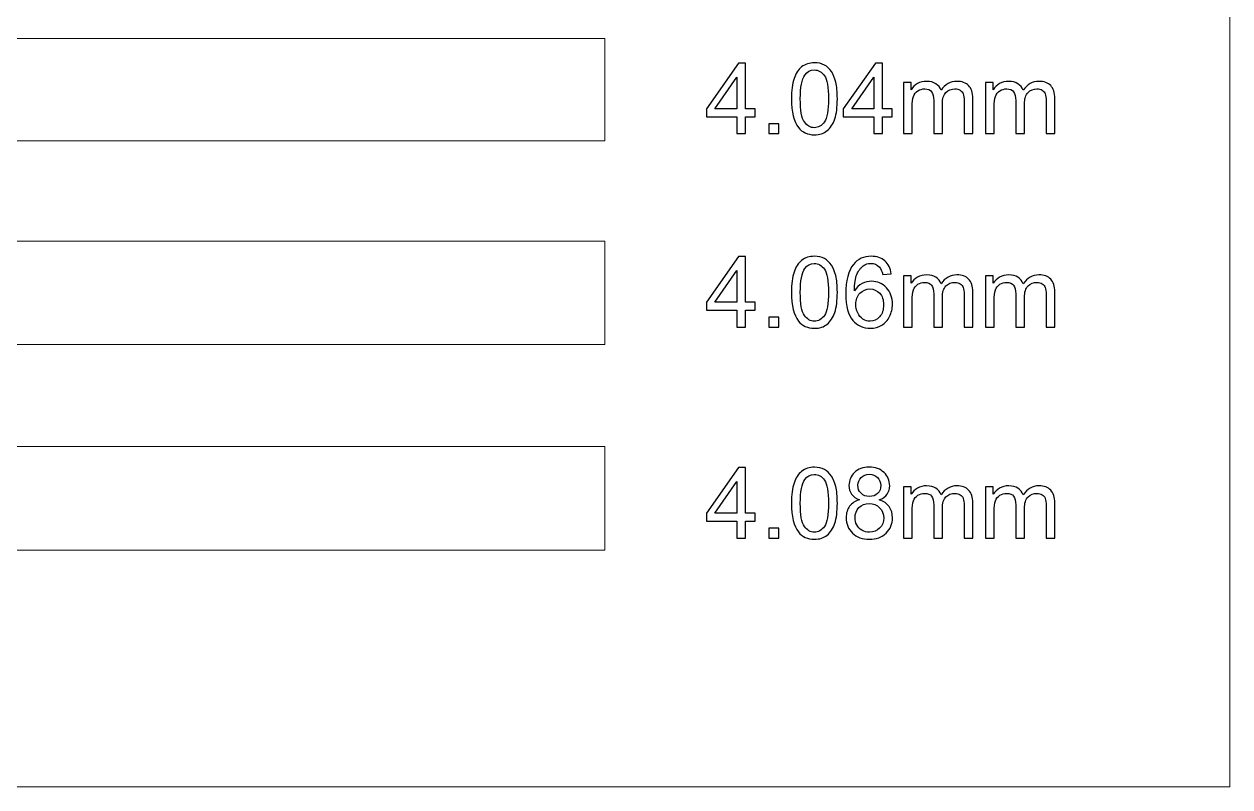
# Model space of a CAD drawing. Header units: centimetres. Extents: x -9.6 to 7.8, y 2.9 to 14.4.
# Drawn here: x -4.811 to -0.061, y 2.897 to 5.901 of the extents above; entities that cross this region are included whole.
import ezdxf

# ---------------------------------------------------------------- set-up
doc = ezdxf.new("R2010")
doc.units = ezdxf.units.CM
doc.header["$MEASUREMENT"] = 0
doc.layers.add('Layer 1', color=7, linetype='Continuous')

msp = doc.modelspace()

# ---------------------------------------------------------------- linework, layer by layer
at = {"layer": 'Layer 1', "color": 250, "lineweight": 20}
msp.add_lwpolyline([(-9.56109, 2.89694), (-0.06109, 2.89694), (-0.06109, 14.39694), (-9.56109, 14.39694), (-9.56109, 2.89694)], close=True, dxfattribs=at)
at = {"layer": 'Layer 1', "color": 250, "lineweight": 9}
for points in [[(-8.523, 5.44092), (-2.523, 5.44092), (-2.523, 5.84492), (-8.523, 5.84492), (-8.523, 5.44092)], [(-8.523, 4.63992), (-2.523, 4.63992), (-2.523, 5.04592), (-8.523, 5.04592), (-8.523, 4.63992)], [(-8.523, 3.82892), (-2.523, 3.82892), (-2.523, 4.23692), (-8.523, 4.23692), (-8.523, 3.82892)]]:
    msp.add_lwpolyline(points, close=True, dxfattribs=at)
at = {"layer": 'Layer 1', "color": 250}
for points, knots in [([(-2.00287, 5.46994), (-2.00287, 5.46994), (-2.00287, 5.5363), (-2.00287, 5.5363), (-2.00287, 5.5363), (-2.12355, 5.5363), (-2.12355, 5.5363), (-2.12355, 5.5363), (-2.12355, 5.56773), (-2.12355, 5.56773), (-2.12355, 5.56773), (-1.99666, 5.74779), (-1.99666, 5.74779), (-1.99666, 5.74779), (-1.96872, 5.74779), (-1.96872, 5.74779), (-1.96872, 5.74779), (-1.96872, 5.56773), (-1.96872, 5.56773), (-1.96872, 5.56773), (-1.93108, 5.56773), (-1.93108, 5.56773), (-1.93108, 5.56773), (-1.93108, 5.5363), (-1.93108, 5.5363), (-1.93108, 5.5363), (-1.96872, 5.5363), (-1.96872, 5.5363), (-1.96872, 5.5363), (-1.96872, 5.46994), (-1.96872, 5.46994), (-1.96872, 5.46994), (-2.00287, 5.46994), (-2.00287, 5.46994)], [0, 0, 0, 0, 0.0909091, 0.0909091, 0.0909091, 0.1818182, 0.1818182, 0.1818182, 0.2727273, 0.2727273, 0.2727273, 0.3636364, 0.3636364, 0.3636364, 0.4545455, 0.4545455, 0.4545455, 0.5454545, 0.5454545, 0.5454545, 0.6363636, 0.6363636, 0.6363636, 0.7272727, 0.7272727, 0.7272727, 0.8181818, 0.8181818, 0.8181818, 0.9090909, 0.9090909, 0.9090909, 1, 1, 1, 1]), ([(-1.78826, 5.60705), (-1.78826, 5.63985), (-1.7849, 5.66636), (-1.77817, 5.68641), (-1.77138, 5.70653), (-1.76136, 5.72198), (-1.74803, 5.73279), (-1.73477, 5.74359), (-1.71802, 5.74896), (-1.69784, 5.74896), (-1.68297, 5.74896), (-1.6699, 5.74598), (-1.65858, 5.73997), (-1.64733, 5.73395), (-1.63802, 5.72528), (-1.63077, 5.71397), (-1.62353, 5.70271), (-1.61784, 5.68894), (-1.6137, 5.6727), (-1.6095, 5.65647), (-1.60743, 5.63454), (-1.60743, 5.60705), (-1.60743, 5.57446), (-1.61079, 5.54807), (-1.61745, 5.52802), (-1.62411, 5.50791), (-1.63414, 5.49245), (-1.64746, 5.48158), (-1.66072, 5.47072), (-1.67754, 5.46528), (-1.69784, 5.46528), (-1.72455, 5.46528), (-1.74557, 5.47479), (-1.76084, 5.49387), (-1.77914, 5.51715), (-1.78826, 5.55486), (-1.78826, 5.60705)], [0, 0, 0, 0, 0.0833333, 0.0833333, 0.0833333, 0.1666667, 0.1666667, 0.1666667, 0.25, 0.25, 0.25, 0.3333333, 0.3333333, 0.3333333, 0.4166667, 0.4166667, 0.4166667, 0.5, 0.5, 0.5, 0.5833333, 0.5833333, 0.5833333, 0.6666667, 0.6666667, 0.6666667, 0.75, 0.75, 0.75, 0.8333333, 0.8333333, 0.8333333, 0.9166667, 0.9166667, 0.9166667, 1, 1, 1, 1]), ([(-1.46339, 5.46994), (-1.46339, 5.46994), (-1.46339, 5.5363), (-1.46339, 5.5363), (-1.46339, 5.5363), (-1.58407, 5.5363), (-1.58407, 5.5363), (-1.58407, 5.5363), (-1.58407, 5.56773), (-1.58407, 5.56773), (-1.58407, 5.56773), (-1.45718, 5.74779), (-1.45718, 5.74779), (-1.45718, 5.74779), (-1.42924, 5.74779), (-1.42924, 5.74779), (-1.42924, 5.74779), (-1.42924, 5.56773), (-1.42924, 5.56773), (-1.42924, 5.56773), (-1.3916, 5.56773), (-1.3916, 5.56773), (-1.3916, 5.56773), (-1.3916, 5.5363), (-1.3916, 5.5363), (-1.3916, 5.5363), (-1.42924, 5.5363), (-1.42924, 5.5363), (-1.42924, 5.5363), (-1.42924, 5.46994), (-1.42924, 5.46994), (-1.42924, 5.46994), (-1.46339, 5.46994), (-1.46339, 5.46994)], [0, 0, 0, 0, 0.0909091, 0.0909091, 0.0909091, 0.1818182, 0.1818182, 0.1818182, 0.2727273, 0.2727273, 0.2727273, 0.3636364, 0.3636364, 0.3636364, 0.4545455, 0.4545455, 0.4545455, 0.5454545, 0.5454545, 0.5454545, 0.6363636, 0.6363636, 0.6363636, 0.7272727, 0.7272727, 0.7272727, 0.8181818, 0.8181818, 0.8181818, 0.9090909, 0.9090909, 0.9090909, 1, 1, 1, 1]), ([(-1.75334, 5.60693), (-1.75334, 5.5612), (-1.74803, 5.5308), (-1.73736, 5.5158), (-1.72669, 5.50073), (-1.7135, 5.49322), (-1.69784, 5.49322), (-1.68219, 5.49322), (-1.669, 5.50079), (-1.65833, 5.51586), (-1.64765, 5.53099), (-1.64235, 5.56133), (-1.64235, 5.60693), (-1.64235, 5.65265), (-1.64765, 5.68305), (-1.65833, 5.69805), (-1.66893, 5.71312), (-1.68226, 5.72063), (-1.69823, 5.72063), (-1.71388, 5.72063), (-1.72643, 5.71397), (-1.73581, 5.70071), (-1.74752, 5.68383), (-1.75334, 5.65252), (-1.75334, 5.60693)], [0, 0, 0, 0, 0.125, 0.125, 0.125, 0.25, 0.25, 0.25, 0.375, 0.375, 0.375, 0.5, 0.5, 0.5, 0.625, 0.625, 0.625, 0.75, 0.75, 0.75, 0.875, 0.875, 0.875, 1, 1, 1, 1]), ([(-2.00287, 5.56773), (-2.00287, 5.56773), (-2.00287, 5.69269), (-2.00287, 5.69269), (-2.00287, 5.69269), (-2.08999, 5.56773), (-2.08999, 5.56773), (-2.08999, 5.56773), (-2.00287, 5.56773), (-2.00287, 5.56773)], [0, 0, 0, 0, 0.3333333, 0.3333333, 0.3333333, 0.6666667, 0.6666667, 0.6666667, 1, 1, 1, 1]), ([(-1.46339, 5.56773), (-1.46339, 5.56773), (-1.46339, 5.69269), (-1.46339, 5.69269), (-1.46339, 5.69269), (-1.55051, 5.56773), (-1.55051, 5.56773), (-1.55051, 5.56773), (-1.46339, 5.56773), (-1.46339, 5.56773)], [0, 0, 0, 0, 0.3333333, 0.3333333, 0.3333333, 0.6666667, 0.6666667, 0.6666667, 1, 1, 1, 1]), ([(-1.34729, 5.46994), (-1.34729, 5.46994), (-1.34729, 5.67134), (-1.34729, 5.67134), (-1.34729, 5.67134), (-1.31663, 5.67134), (-1.31663, 5.67134), (-1.31663, 5.67134), (-1.31663, 5.64289), (-1.31663, 5.64289), (-1.31036, 5.65272), (-1.30195, 5.66067), (-1.29147, 5.66662), (-1.28099, 5.67264), (-1.26909, 5.67561), (-1.25571, 5.67561), (-1.24083, 5.67561), (-1.22861, 5.67251), (-1.2191, 5.66636), (-1.20959, 5.66015), (-1.20287, 5.65155), (-1.19898, 5.64043), (-1.18294, 5.66391), (-1.16218, 5.67561), (-1.13657, 5.67561), (-1.11652, 5.67561), (-1.10106, 5.67011), (-1.09033, 5.65905), (-1.07953, 5.64799), (-1.07409, 5.63098), (-1.07409, 5.60802), (-1.07409, 5.60802), (-1.07409, 5.46994), (-1.07409, 5.46994), (-1.07409, 5.46994), (-1.10824, 5.46994), (-1.10824, 5.46994), (-1.10824, 5.46994), (-1.10824, 5.59671), (-1.10824, 5.59671), (-1.10824, 5.61029), (-1.10941, 5.62012), (-1.11161, 5.62613), (-1.11381, 5.63215), (-1.11782, 5.63694), (-1.1237, 5.64062), (-1.12952, 5.64431), (-1.13638, 5.64612), (-1.1442, 5.64612), (-1.15843, 5.64612), (-1.1702, 5.6414), (-1.17958, 5.63202), (-1.18896, 5.62258), (-1.19362, 5.60751), (-1.19362, 5.58681), (-1.19362, 5.58681), (-1.19362, 5.46994), (-1.19362, 5.46994), (-1.19362, 5.46994), (-1.22777, 5.46994), (-1.22777, 5.46994), (-1.22777, 5.46994), (-1.22777, 5.60065), (-1.22777, 5.60065), (-1.22777, 5.61579), (-1.23055, 5.62717), (-1.23611, 5.63474), (-1.24167, 5.6423), (-1.25079, 5.64612), (-1.2634, 5.64612), (-1.27297, 5.64612), (-1.28184, 5.6436), (-1.28998, 5.63855), (-1.29813, 5.63351), (-1.30402, 5.62613), (-1.30771, 5.61637), (-1.31133, 5.60667), (-1.31314, 5.59263), (-1.31314, 5.57433), (-1.31314, 5.57433), (-1.31314, 5.46994), (-1.31314, 5.46994), (-1.31314, 5.46994), (-1.34729, 5.46994), (-1.34729, 5.46994)], [0, 0, 0, 0, 0.0357143, 0.0357143, 0.0357143, 0.0714286, 0.0714286, 0.0714286, 0.1071429, 0.1071429, 0.1071429, 0.1428571, 0.1428571, 0.1428571, 0.1785714, 0.1785714, 0.1785714, 0.2142857, 0.2142857, 0.2142857, 0.25, 0.25, 0.25, 0.2857143, 0.2857143, 0.2857143, 0.3214286, 0.3214286, 0.3214286, 0.3571429, 0.3571429, 0.3571429, 0.3928571, 0.3928571, 0.3928571, 0.4285714, 0.4285714, 0.4285714, 0.4642857, 0.4642857, 0.4642857, 0.5, 0.5, 0.5, 0.5357143, 0.5357143, 0.5357143, 0.5714286, 0.5714286, 0.5714286, 0.6071429, 0.6071429, 0.6071429, 0.6428571, 0.6428571, 0.6428571, 0.6785714, 0.6785714, 0.6785714, 0.7142857, 0.7142857, 0.7142857, 0.75, 0.75, 0.75, 0.7857143, 0.7857143, 0.7857143, 0.8214286, 0.8214286, 0.8214286, 0.8571429, 0.8571429, 0.8571429, 0.8928571, 0.8928571, 0.8928571, 0.9285714, 0.9285714, 0.9285714, 0.9642857, 0.9642857, 0.9642857, 1, 1, 1, 1]), ([(-1.02404, 5.46994), (-1.02404, 5.46994), (-1.02404, 5.67134), (-1.02404, 5.67134), (-1.02404, 5.67134), (-0.99338, 5.67134), (-0.99338, 5.67134), (-0.99338, 5.67134), (-0.99338, 5.64289), (-0.99338, 5.64289), (-0.98711, 5.65272), (-0.9787, 5.66067), (-0.96822, 5.66662), (-0.95774, 5.67264), (-0.94584, 5.67561), (-0.93246, 5.67561), (-0.91758, 5.67561), (-0.90536, 5.67251), (-0.89585, 5.66636), (-0.88634, 5.66015), (-0.87962, 5.65155), (-0.87573, 5.64043), (-0.85969, 5.66391), (-0.83893, 5.67561), (-0.81332, 5.67561), (-0.79327, 5.67561), (-0.77781, 5.67011), (-0.76708, 5.65905), (-0.75628, 5.64799), (-0.75084, 5.63098), (-0.75084, 5.60802), (-0.75084, 5.60802), (-0.75084, 5.46994), (-0.75084, 5.46994), (-0.75084, 5.46994), (-0.78499, 5.46994), (-0.78499, 5.46994), (-0.78499, 5.46994), (-0.78499, 5.59671), (-0.78499, 5.59671), (-0.78499, 5.61029), (-0.78616, 5.62012), (-0.78836, 5.62613), (-0.79056, 5.63215), (-0.79457, 5.63694), (-0.80045, 5.64062), (-0.80627, 5.64431), (-0.81313, 5.64612), (-0.82095, 5.64612), (-0.83518, 5.64612), (-0.84695, 5.6414), (-0.85633, 5.63202), (-0.86571, 5.62258), (-0.87037, 5.60751), (-0.87037, 5.58681), (-0.87037, 5.58681), (-0.87037, 5.46994), (-0.87037, 5.46994), (-0.87037, 5.46994), (-0.90452, 5.46994), (-0.90452, 5.46994), (-0.90452, 5.46994), (-0.90452, 5.60065), (-0.90452, 5.60065), (-0.90452, 5.61579), (-0.9073, 5.62717), (-0.91286, 5.63474), (-0.91842, 5.6423), (-0.92754, 5.64612), (-0.94015, 5.64612), (-0.94972, 5.64612), (-0.95859, 5.6436), (-0.96673, 5.63855), (-0.97488, 5.63351), (-0.98077, 5.62613), (-0.98446, 5.61637), (-0.98808, 5.60667), (-0.98989, 5.59263), (-0.98989, 5.57433), (-0.98989, 5.57433), (-0.98989, 5.46994), (-0.98989, 5.46994), (-0.98989, 5.46994), (-1.02404, 5.46994), (-1.02404, 5.46994)], [0, 0, 0, 0, 0.0357143, 0.0357143, 0.0357143, 0.0714286, 0.0714286, 0.0714286, 0.1071429, 0.1071429, 0.1071429, 0.1428571, 0.1428571, 0.1428571, 0.1785714, 0.1785714, 0.1785714, 0.2142857, 0.2142857, 0.2142857, 0.25, 0.25, 0.25, 0.2857143, 0.2857143, 0.2857143, 0.3214286, 0.3214286, 0.3214286, 0.3571429, 0.3571429, 0.3571429, 0.3928571, 0.3928571, 0.3928571, 0.4285714, 0.4285714, 0.4285714, 0.4642857, 0.4642857, 0.4642857, 0.5, 0.5, 0.5, 0.5357143, 0.5357143, 0.5357143, 0.5714286, 0.5714286, 0.5714286, 0.6071429, 0.6071429, 0.6071429, 0.6428571, 0.6428571, 0.6428571, 0.6785714, 0.6785714, 0.6785714, 0.7142857, 0.7142857, 0.7142857, 0.75, 0.75, 0.75, 0.7857143, 0.7857143, 0.7857143, 0.8214286, 0.8214286, 0.8214286, 0.8571429, 0.8571429, 0.8571429, 0.8928571, 0.8928571, 0.8928571, 0.9285714, 0.9285714, 0.9285714, 0.9642857, 0.9642857, 0.9642857, 1, 1, 1, 1]), ([(-1.87707, 5.46994), (-1.87707, 5.46994), (-1.87707, 5.50875), (-1.87707, 5.50875), (-1.87707, 5.50875), (-1.83826, 5.50875), (-1.83826, 5.50875), (-1.83826, 5.50875), (-1.83826, 5.46994), (-1.83826, 5.46994), (-1.83826, 5.46994), (-1.87707, 5.46994), (-1.87707, 5.46994)], [0, 0, 0, 0, 0.25, 0.25, 0.25, 0.5, 0.5, 0.5, 0.75, 0.75, 0.75, 1, 1, 1, 1]), ([(-2.00287, 4.70772), (-2.00287, 4.70772), (-2.00287, 4.77408), (-2.00287, 4.77408), (-2.00287, 4.77408), (-2.12355, 4.77408), (-2.12355, 4.77408), (-2.12355, 4.77408), (-2.12355, 4.80551), (-2.12355, 4.80551), (-2.12355, 4.80551), (-1.99666, 4.98557), (-1.99666, 4.98557), (-1.99666, 4.98557), (-1.96872, 4.98557), (-1.96872, 4.98557), (-1.96872, 4.98557), (-1.96872, 4.80551), (-1.96872, 4.80551), (-1.96872, 4.80551), (-1.93108, 4.80551), (-1.93108, 4.80551), (-1.93108, 4.80551), (-1.93108, 4.77408), (-1.93108, 4.77408), (-1.93108, 4.77408), (-1.96872, 4.77408), (-1.96872, 4.77408), (-1.96872, 4.77408), (-1.96872, 4.70772), (-1.96872, 4.70772), (-1.96872, 4.70772), (-2.00287, 4.70772), (-2.00287, 4.70772)], [0, 0, 0, 0, 0.0909091, 0.0909091, 0.0909091, 0.1818182, 0.1818182, 0.1818182, 0.2727273, 0.2727273, 0.2727273, 0.3636364, 0.3636364, 0.3636364, 0.4545455, 0.4545455, 0.4545455, 0.5454545, 0.5454545, 0.5454545, 0.6363636, 0.6363636, 0.6363636, 0.7272727, 0.7272727, 0.7272727, 0.8181818, 0.8181818, 0.8181818, 0.9090909, 0.9090909, 0.9090909, 1, 1, 1, 1]), ([(-1.78826, 4.84483), (-1.78826, 4.87763), (-1.7849, 4.90414), (-1.77817, 4.92419), (-1.77138, 4.94431), (-1.76136, 4.95976), (-1.74803, 4.97057), (-1.73477, 4.98137), (-1.71802, 4.98674), (-1.69784, 4.98674), (-1.68297, 4.98674), (-1.6699, 4.98376), (-1.65858, 4.97775), (-1.64733, 4.97173), (-1.63802, 4.96306), (-1.63077, 4.95175), (-1.62353, 4.94049), (-1.61784, 4.92672), (-1.6137, 4.91048), (-1.6095, 4.89425), (-1.60743, 4.87232), (-1.60743, 4.84483), (-1.60743, 4.81224), (-1.61079, 4.78585), (-1.61745, 4.7658), (-1.62411, 4.74569), (-1.63414, 4.73023), (-1.64746, 4.71936), (-1.66072, 4.7085), (-1.67754, 4.70306), (-1.69784, 4.70306), (-1.72455, 4.70306), (-1.74557, 4.71257), (-1.76084, 4.73165), (-1.77914, 4.75493), (-1.78826, 4.79264), (-1.78826, 4.84483)], [0, 0, 0, 0, 0.0833333, 0.0833333, 0.0833333, 0.1666667, 0.1666667, 0.1666667, 0.25, 0.25, 0.25, 0.3333333, 0.3333333, 0.3333333, 0.4166667, 0.4166667, 0.4166667, 0.5, 0.5, 0.5, 0.5833333, 0.5833333, 0.5833333, 0.6666667, 0.6666667, 0.6666667, 0.75, 0.75, 0.75, 0.8333333, 0.8333333, 0.8333333, 0.9166667, 0.9166667, 0.9166667, 1, 1, 1, 1]), ([(-1.75334, 4.84471), (-1.75334, 4.79898), (-1.74803, 4.76858), (-1.73736, 4.75358), (-1.72669, 4.73851), (-1.7135, 4.731), (-1.69784, 4.731), (-1.68219, 4.731), (-1.669, 4.73857), (-1.65833, 4.75364), (-1.64765, 4.76877), (-1.64235, 4.79911), (-1.64235, 4.84471), (-1.64235, 4.89043), (-1.64765, 4.92083), (-1.65833, 4.93583), (-1.66893, 4.9509), (-1.68226, 4.95841), (-1.69823, 4.95841), (-1.71388, 4.95841), (-1.72643, 4.95175), (-1.73581, 4.93849), (-1.74752, 4.92161), (-1.75334, 4.8903), (-1.75334, 4.84471)], [0, 0, 0, 0, 0.125, 0.125, 0.125, 0.25, 0.25, 0.25, 0.375, 0.375, 0.375, 0.5, 0.5, 0.5, 0.625, 0.625, 0.625, 0.75, 0.75, 0.75, 0.875, 0.875, 0.875, 1, 1, 1, 1]), ([(-1.39509, 4.91766), (-1.39509, 4.91766), (-1.42885, 4.91494), (-1.42885, 4.91494), (-1.43189, 4.92833), (-1.43622, 4.9381), (-1.44185, 4.94418), (-1.4511, 4.95394), (-1.46255, 4.95879), (-1.47613, 4.95879), (-1.48706, 4.95879), (-1.49676, 4.95576), (-1.5051, 4.94968), (-1.51584, 4.94185), (-1.52425, 4.93047), (-1.53052, 4.91546), (-1.53673, 4.90039), (-1.53996, 4.87898), (-1.54022, 4.85124), (-1.53201, 4.86372), (-1.52192, 4.87303), (-1.51002, 4.87905), (-1.49812, 4.88513), (-1.4857, 4.88817), (-1.47264, 4.88817), (-1.44987, 4.88817), (-1.43047, 4.87976), (-1.41443, 4.86301), (-1.39845, 4.84626), (-1.39043, 4.82466), (-1.39043, 4.79807), (-1.39043, 4.78061), (-1.39418, 4.76444), (-1.40169, 4.74944), (-1.40925, 4.73443), (-1.41954, 4.72298), (-1.43273, 4.71503), (-1.44586, 4.70707), (-1.4608, 4.70306), (-1.47749, 4.70306), (-1.50588, 4.70306), (-1.5291, 4.71354), (-1.54708, 4.73443), (-1.56499, 4.75532), (-1.57398, 4.78979), (-1.57398, 4.83778), (-1.57398, 4.89147), (-1.56402, 4.93053), (-1.54417, 4.95491), (-1.52683, 4.97613), (-1.50349, 4.98674), (-1.47406, 4.98674), (-1.4522, 4.98674), (-1.43422, 4.98059), (-1.42025, 4.96837), (-1.40628, 4.95614), (-1.39787, 4.93926), (-1.39509, 4.91766)], [0, 0, 0, 0, 0.0526316, 0.0526316, 0.0526316, 0.1052632, 0.1052632, 0.1052632, 0.1578947, 0.1578947, 0.1578947, 0.2105263, 0.2105263, 0.2105263, 0.2631579, 0.2631579, 0.2631579, 0.3157895, 0.3157895, 0.3157895, 0.3684211, 0.3684211, 0.3684211, 0.4210526, 0.4210526, 0.4210526, 0.4736842, 0.4736842, 0.4736842, 0.5263158, 0.5263158, 0.5263158, 0.5789474, 0.5789474, 0.5789474, 0.6315789, 0.6315789, 0.6315789, 0.6842105, 0.6842105, 0.6842105, 0.7368421, 0.7368421, 0.7368421, 0.7894737, 0.7894737, 0.7894737, 0.8421053, 0.8421053, 0.8421053, 0.8947368, 0.8947368, 0.8947368, 0.9473684, 0.9473684, 0.9473684, 1, 1, 1, 1]), ([(-2.00287, 4.80551), (-2.00287, 4.80551), (-2.00287, 4.93047), (-2.00287, 4.93047), (-2.00287, 4.93047), (-2.08999, 4.80551), (-2.08999, 4.80551), (-2.08999, 4.80551), (-2.00287, 4.80551), (-2.00287, 4.80551)], [0, 0, 0, 0, 0.3333333, 0.3333333, 0.3333333, 0.6666667, 0.6666667, 0.6666667, 1, 1, 1, 1]), ([(-1.34729, 4.70772), (-1.34729, 4.70772), (-1.34729, 4.90912), (-1.34729, 4.90912), (-1.34729, 4.90912), (-1.31663, 4.90912), (-1.31663, 4.90912), (-1.31663, 4.90912), (-1.31663, 4.88067), (-1.31663, 4.88067), (-1.31036, 4.8905), (-1.30195, 4.89845), (-1.29147, 4.9044), (-1.28099, 4.91042), (-1.26909, 4.91339), (-1.25571, 4.91339), (-1.24083, 4.91339), (-1.22861, 4.91029), (-1.2191, 4.90414), (-1.20959, 4.89793), (-1.20287, 4.88933), (-1.19898, 4.87821), (-1.18294, 4.90169), (-1.16218, 4.91339), (-1.13657, 4.91339), (-1.11652, 4.91339), (-1.10106, 4.90789), (-1.09033, 4.89683), (-1.07953, 4.88577), (-1.07409, 4.86876), (-1.07409, 4.8458), (-1.07409, 4.8458), (-1.07409, 4.70772), (-1.07409, 4.70772), (-1.07409, 4.70772), (-1.10824, 4.70772), (-1.10824, 4.70772), (-1.10824, 4.70772), (-1.10824, 4.83449), (-1.10824, 4.83449), (-1.10824, 4.84807), (-1.10941, 4.8579), (-1.11161, 4.86391), (-1.11381, 4.86993), (-1.11782, 4.87472), (-1.1237, 4.8784), (-1.12952, 4.88209), (-1.13638, 4.8839), (-1.1442, 4.8839), (-1.15843, 4.8839), (-1.1702, 4.87918), (-1.17958, 4.8698), (-1.18896, 4.86036), (-1.19362, 4.84529), (-1.19362, 4.82459), (-1.19362, 4.82459), (-1.19362, 4.70772), (-1.19362, 4.70772), (-1.19362, 4.70772), (-1.22777, 4.70772), (-1.22777, 4.70772), (-1.22777, 4.70772), (-1.22777, 4.83843), (-1.22777, 4.83843), (-1.22777, 4.85357), (-1.23055, 4.86495), (-1.23611, 4.87252), (-1.24167, 4.88008), (-1.25079, 4.8839), (-1.2634, 4.8839), (-1.27297, 4.8839), (-1.28184, 4.88138), (-1.28998, 4.87633), (-1.29813, 4.87129), (-1.30402, 4.86391), (-1.30771, 4.85415), (-1.31133, 4.84445), (-1.31314, 4.83041), (-1.31314, 4.81211), (-1.31314, 4.81211), (-1.31314, 4.70772), (-1.31314, 4.70772), (-1.31314, 4.70772), (-1.34729, 4.70772), (-1.34729, 4.70772)], [0, 0, 0, 0, 0.0357143, 0.0357143, 0.0357143, 0.0714286, 0.0714286, 0.0714286, 0.1071429, 0.1071429, 0.1071429, 0.1428571, 0.1428571, 0.1428571, 0.1785714, 0.1785714, 0.1785714, 0.2142857, 0.2142857, 0.2142857, 0.25, 0.25, 0.25, 0.2857143, 0.2857143, 0.2857143, 0.3214286, 0.3214286, 0.3214286, 0.3571429, 0.3571429, 0.3571429, 0.3928571, 0.3928571, 0.3928571, 0.4285714, 0.4285714, 0.4285714, 0.4642857, 0.4642857, 0.4642857, 0.5, 0.5, 0.5, 0.5357143, 0.5357143, 0.5357143, 0.5714286, 0.5714286, 0.5714286, 0.6071429, 0.6071429, 0.6071429, 0.6428571, 0.6428571, 0.6428571, 0.6785714, 0.6785714, 0.6785714, 0.7142857, 0.7142857, 0.7142857, 0.75, 0.75, 0.75, 0.7857143, 0.7857143, 0.7857143, 0.8214286, 0.8214286, 0.8214286, 0.8571429, 0.8571429, 0.8571429, 0.8928571, 0.8928571, 0.8928571, 0.9285714, 0.9285714, 0.9285714, 0.9642857, 0.9642857, 0.9642857, 1, 1, 1, 1]), ([(-1.02404, 4.70772), (-1.02404, 4.70772), (-1.02404, 4.90912), (-1.02404, 4.90912), (-1.02404, 4.90912), (-0.99338, 4.90912), (-0.99338, 4.90912), (-0.99338, 4.90912), (-0.99338, 4.88067), (-0.99338, 4.88067), (-0.98711, 4.8905), (-0.9787, 4.89845), (-0.96822, 4.9044), (-0.95774, 4.91042), (-0.94584, 4.91339), (-0.93246, 4.91339), (-0.91758, 4.91339), (-0.90536, 4.91029), (-0.89585, 4.90414), (-0.88634, 4.89793), (-0.87962, 4.88933), (-0.87573, 4.87821), (-0.85969, 4.90169), (-0.83893, 4.91339), (-0.81332, 4.91339), (-0.79327, 4.91339), (-0.77781, 4.90789), (-0.76708, 4.89683), (-0.75628, 4.88577), (-0.75084, 4.86876), (-0.75084, 4.8458), (-0.75084, 4.8458), (-0.75084, 4.70772), (-0.75084, 4.70772), (-0.75084, 4.70772), (-0.78499, 4.70772), (-0.78499, 4.70772), (-0.78499, 4.70772), (-0.78499, 4.83449), (-0.78499, 4.83449), (-0.78499, 4.84807), (-0.78616, 4.8579), (-0.78836, 4.86391), (-0.79056, 4.86993), (-0.79457, 4.87472), (-0.80045, 4.8784), (-0.80627, 4.88209), (-0.81313, 4.8839), (-0.82095, 4.8839), (-0.83518, 4.8839), (-0.84695, 4.87918), (-0.85633, 4.8698), (-0.86571, 4.86036), (-0.87037, 4.84529), (-0.87037, 4.82459), (-0.87037, 4.82459), (-0.87037, 4.70772), (-0.87037, 4.70772), (-0.87037, 4.70772), (-0.90452, 4.70772), (-0.90452, 4.70772), (-0.90452, 4.70772), (-0.90452, 4.83843), (-0.90452, 4.83843), (-0.90452, 4.85357), (-0.9073, 4.86495), (-0.91286, 4.87252), (-0.91842, 4.88008), (-0.92754, 4.8839), (-0.94015, 4.8839), (-0.94972, 4.8839), (-0.95859, 4.88138), (-0.96673, 4.87633), (-0.97488, 4.87129), (-0.98077, 4.86391), (-0.98446, 4.85415), (-0.98808, 4.84445), (-0.98989, 4.83041), (-0.98989, 4.81211), (-0.98989, 4.81211), (-0.98989, 4.70772), (-0.98989, 4.70772), (-0.98989, 4.70772), (-1.02404, 4.70772), (-1.02404, 4.70772)], [0, 0, 0, 0, 0.0357143, 0.0357143, 0.0357143, 0.0714286, 0.0714286, 0.0714286, 0.1071429, 0.1071429, 0.1071429, 0.1428571, 0.1428571, 0.1428571, 0.1785714, 0.1785714, 0.1785714, 0.2142857, 0.2142857, 0.2142857, 0.25, 0.25, 0.25, 0.2857143, 0.2857143, 0.2857143, 0.3214286, 0.3214286, 0.3214286, 0.3571429, 0.3571429, 0.3571429, 0.3928571, 0.3928571, 0.3928571, 0.4285714, 0.4285714, 0.4285714, 0.4642857, 0.4642857, 0.4642857, 0.5, 0.5, 0.5, 0.5357143, 0.5357143, 0.5357143, 0.5714286, 0.5714286, 0.5714286, 0.6071429, 0.6071429, 0.6071429, 0.6428571, 0.6428571, 0.6428571, 0.6785714, 0.6785714, 0.6785714, 0.7142857, 0.7142857, 0.7142857, 0.75, 0.75, 0.75, 0.7857143, 0.7857143, 0.7857143, 0.8214286, 0.8214286, 0.8214286, 0.8571429, 0.8571429, 0.8571429, 0.8928571, 0.8928571, 0.8928571, 0.9285714, 0.9285714, 0.9285714, 0.9642857, 0.9642857, 0.9642857, 1, 1, 1, 1]), ([(-1.53479, 4.79775), (-1.53479, 4.78598), (-1.53227, 4.77473), (-1.52729, 4.76399), (-1.52231, 4.75325), (-1.51532, 4.7451), (-1.50646, 4.73948), (-1.49754, 4.73385), (-1.48809, 4.731), (-1.47807, 4.731), (-1.46352, 4.731), (-1.4511, 4.73682), (-1.44081, 4.74847), (-1.43053, 4.76011), (-1.42536, 4.77589), (-1.42536, 4.79587), (-1.42536, 4.81508), (-1.43047, 4.83022), (-1.44062, 4.84128), (-1.45077, 4.85234), (-1.46371, 4.8579), (-1.47943, 4.8579), (-1.49482, 4.8579), (-1.50795, 4.85234), (-1.51869, 4.84128), (-1.52942, 4.83022), (-1.53479, 4.81573), (-1.53479, 4.79775)], [0, 0, 0, 0, 0.1111111, 0.1111111, 0.1111111, 0.2222222, 0.2222222, 0.2222222, 0.3333333, 0.3333333, 0.3333333, 0.4444444, 0.4444444, 0.4444444, 0.5555556, 0.5555556, 0.5555556, 0.6666667, 0.6666667, 0.6666667, 0.7777778, 0.7777778, 0.7777778, 0.8888889, 0.8888889, 0.8888889, 1, 1, 1, 1]), ([(-1.87707, 4.70772), (-1.87707, 4.70772), (-1.87707, 4.74653), (-1.87707, 4.74653), (-1.87707, 4.74653), (-1.83826, 4.74653), (-1.83826, 4.74653), (-1.83826, 4.74653), (-1.83826, 4.70772), (-1.83826, 4.70772), (-1.83826, 4.70772), (-1.87707, 4.70772), (-1.87707, 4.70772)], [0, 0, 0, 0, 0.25, 0.25, 0.25, 0.5, 0.5, 0.5, 0.75, 0.75, 0.75, 1, 1, 1, 1]), ([(-2.00287, 3.87689), (-2.00287, 3.87689), (-2.00287, 3.94325), (-2.00287, 3.94325), (-2.00287, 3.94325), (-2.12355, 3.94325), (-2.12355, 3.94325), (-2.12355, 3.94325), (-2.12355, 3.97468), (-2.12355, 3.97468), (-2.12355, 3.97468), (-1.99666, 4.15474), (-1.99666, 4.15474), (-1.99666, 4.15474), (-1.96872, 4.15474), (-1.96872, 4.15474), (-1.96872, 4.15474), (-1.96872, 3.97468), (-1.96872, 3.97468), (-1.96872, 3.97468), (-1.93108, 3.97468), (-1.93108, 3.97468), (-1.93108, 3.97468), (-1.93108, 3.94325), (-1.93108, 3.94325), (-1.93108, 3.94325), (-1.96872, 3.94325), (-1.96872, 3.94325), (-1.96872, 3.94325), (-1.96872, 3.87689), (-1.96872, 3.87689), (-1.96872, 3.87689), (-2.00287, 3.87689), (-2.00287, 3.87689)], [0, 0, 0, 0, 0.0909091, 0.0909091, 0.0909091, 0.1818182, 0.1818182, 0.1818182, 0.2727273, 0.2727273, 0.2727273, 0.3636364, 0.3636364, 0.3636364, 0.4545455, 0.4545455, 0.4545455, 0.5454545, 0.5454545, 0.5454545, 0.6363636, 0.6363636, 0.6363636, 0.7272727, 0.7272727, 0.7272727, 0.8181818, 0.8181818, 0.8181818, 0.9090909, 0.9090909, 0.9090909, 1, 1, 1, 1]), ([(-1.78826, 4.014), (-1.78826, 4.0468), (-1.7849, 4.07331), (-1.77817, 4.09336), (-1.77138, 4.11348), (-1.76136, 4.12893), (-1.74803, 4.13974), (-1.73477, 4.15054), (-1.71802, 4.15591), (-1.69784, 4.15591), (-1.68297, 4.15591), (-1.6699, 4.15293), (-1.65858, 4.14692), (-1.64733, 4.1409), (-1.63802, 4.13223), (-1.63077, 4.12092), (-1.62353, 4.10966), (-1.61784, 4.09589), (-1.6137, 4.07965), (-1.6095, 4.06342), (-1.60743, 4.04149), (-1.60743, 4.014), (-1.60743, 3.98141), (-1.61079, 3.95502), (-1.61745, 3.93497), (-1.62411, 3.91486), (-1.63414, 3.8994), (-1.64746, 3.88853), (-1.66072, 3.87767), (-1.67754, 3.87223), (-1.69784, 3.87223), (-1.72455, 3.87223), (-1.74557, 3.88174), (-1.76084, 3.90082), (-1.77914, 3.9241), (-1.78826, 3.96181), (-1.78826, 4.014)], [0, 0, 0, 0, 0.0833333, 0.0833333, 0.0833333, 0.1666667, 0.1666667, 0.1666667, 0.25, 0.25, 0.25, 0.3333333, 0.3333333, 0.3333333, 0.4166667, 0.4166667, 0.4166667, 0.5, 0.5, 0.5, 0.5833333, 0.5833333, 0.5833333, 0.6666667, 0.6666667, 0.6666667, 0.75, 0.75, 0.75, 0.8333333, 0.8333333, 0.8333333, 0.9166667, 0.9166667, 0.9166667, 1, 1, 1, 1]), ([(-1.51985, 4.02752), (-1.53401, 4.0327), (-1.54449, 4.04013), (-1.55135, 4.04971), (-1.55814, 4.05934), (-1.56157, 4.07086), (-1.56157, 4.08424), (-1.56157, 4.10449), (-1.55432, 4.12143), (-1.53983, 4.13521), (-1.52528, 4.14898), (-1.50601, 4.15591), (-1.48188, 4.15591), (-1.4577, 4.15591), (-1.43816, 4.14886), (-1.42342, 4.13476), (-1.40867, 4.12066), (-1.4013, 4.10352), (-1.4013, 4.08327), (-1.4013, 4.0704), (-1.40466, 4.05915), (-1.41139, 4.04964), (-1.41811, 4.04007), (-1.42833, 4.0327), (-1.44211, 4.02752), (-1.4251, 4.02196), (-1.41223, 4.01303), (-1.40337, 4.00062), (-1.39451, 3.98826), (-1.39004, 3.97352), (-1.39004, 3.95631), (-1.39004, 3.93258), (-1.39845, 3.91266), (-1.4152, 3.89649), (-1.43202, 3.88032), (-1.45407, 3.87223), (-1.48143, 3.87223), (-1.50879, 3.87223), (-1.53084, 3.88032), (-1.54766, 3.89655), (-1.56441, 3.91279), (-1.57282, 3.93303), (-1.57282, 3.95728), (-1.57282, 3.97533), (-1.56823, 3.99046), (-1.55904, 4.00262), (-1.54986, 4.01485), (-1.53679, 4.02312), (-1.51985, 4.02752)], [0, 0, 0, 0, 0.0625, 0.0625, 0.0625, 0.125, 0.125, 0.125, 0.1875, 0.1875, 0.1875, 0.25, 0.25, 0.25, 0.3125, 0.3125, 0.3125, 0.375, 0.375, 0.375, 0.4375, 0.4375, 0.4375, 0.5, 0.5, 0.5, 0.5625, 0.5625, 0.5625, 0.625, 0.625, 0.625, 0.6875, 0.6875, 0.6875, 0.75, 0.75, 0.75, 0.8125, 0.8125, 0.8125, 0.875, 0.875, 0.875, 0.9375, 0.9375, 0.9375, 1, 1, 1, 1]), ([(-2.00287, 3.97468), (-2.00287, 3.97468), (-2.00287, 4.09964), (-2.00287, 4.09964), (-2.00287, 4.09964), (-2.08999, 3.97468), (-2.08999, 3.97468), (-2.08999, 3.97468), (-2.00287, 3.97468), (-2.00287, 3.97468)], [0, 0, 0, 0, 0.3333333, 0.3333333, 0.3333333, 0.6666667, 0.6666667, 0.6666667, 1, 1, 1, 1]), ([(-1.75334, 4.01388), (-1.75334, 3.96815), (-1.74803, 3.93775), (-1.73736, 3.92275), (-1.72669, 3.90768), (-1.7135, 3.90017), (-1.69784, 3.90017), (-1.68219, 3.90017), (-1.669, 3.90774), (-1.65833, 3.92281), (-1.64765, 3.93794), (-1.64235, 3.96828), (-1.64235, 4.01388), (-1.64235, 4.0596), (-1.64765, 4.09), (-1.65833, 4.105), (-1.66893, 4.12007), (-1.68226, 4.12758), (-1.69823, 4.12758), (-1.71388, 4.12758), (-1.72643, 4.12092), (-1.73581, 4.10766), (-1.74752, 4.09078), (-1.75334, 4.05947), (-1.75334, 4.01388)], [0, 0, 0, 0, 0.125, 0.125, 0.125, 0.25, 0.25, 0.25, 0.375, 0.375, 0.375, 0.5, 0.5, 0.5, 0.625, 0.625, 0.625, 0.75, 0.75, 0.75, 0.875, 0.875, 0.875, 1, 1, 1, 1]), ([(-1.52664, 4.08547), (-1.52664, 4.07228), (-1.52244, 4.06154), (-1.51409, 4.0532), (-1.50569, 4.04486), (-1.49469, 4.04065), (-1.48104, 4.04065), (-1.46778, 4.04065), (-1.45705, 4.04479), (-1.44871, 4.05307), (-1.44036, 4.06135), (-1.43622, 4.0715), (-1.43622, 4.08353), (-1.43622, 4.09608), (-1.44049, 4.10662), (-1.44909, 4.11516), (-1.45763, 4.1237), (-1.46843, 4.12796), (-1.48143, 4.12796), (-1.49456, 4.12796), (-1.50536, 4.12376), (-1.5139, 4.11542), (-1.52237, 4.10707), (-1.52664, 4.09711), (-1.52664, 4.08547)], [0, 0, 0, 0, 0.125, 0.125, 0.125, 0.25, 0.25, 0.25, 0.375, 0.375, 0.375, 0.5, 0.5, 0.5, 0.625, 0.625, 0.625, 0.75, 0.75, 0.75, 0.875, 0.875, 0.875, 1, 1, 1, 1]), ([(-1.34729, 3.87689), (-1.34729, 3.87689), (-1.34729, 4.07829), (-1.34729, 4.07829), (-1.34729, 4.07829), (-1.31663, 4.07829), (-1.31663, 4.07829), (-1.31663, 4.07829), (-1.31663, 4.04984), (-1.31663, 4.04984), (-1.31036, 4.05967), (-1.30195, 4.06762), (-1.29147, 4.07357), (-1.28099, 4.07959), (-1.26909, 4.08256), (-1.25571, 4.08256), (-1.24083, 4.08256), (-1.22861, 4.07946), (-1.2191, 4.07331), (-1.20959, 4.0671), (-1.20287, 4.0585), (-1.19898, 4.04738), (-1.18294, 4.07086), (-1.16218, 4.08256), (-1.13657, 4.08256), (-1.11652, 4.08256), (-1.10106, 4.07706), (-1.09033, 4.066), (-1.07953, 4.05494), (-1.07409, 4.03793), (-1.07409, 4.01497), (-1.07409, 4.01497), (-1.07409, 3.87689), (-1.07409, 3.87689), (-1.07409, 3.87689), (-1.10824, 3.87689), (-1.10824, 3.87689), (-1.10824, 3.87689), (-1.10824, 4.00366), (-1.10824, 4.00366), (-1.10824, 4.01724), (-1.10941, 4.02707), (-1.11161, 4.03308), (-1.11381, 4.0391), (-1.11782, 4.04389), (-1.1237, 4.04757), (-1.12952, 4.05126), (-1.13638, 4.05307), (-1.1442, 4.05307), (-1.15843, 4.05307), (-1.1702, 4.04835), (-1.17958, 4.03897), (-1.18896, 4.02953), (-1.19362, 4.01446), (-1.19362, 3.99376), (-1.19362, 3.99376), (-1.19362, 3.87689), (-1.19362, 3.87689), (-1.19362, 3.87689), (-1.22777, 3.87689), (-1.22777, 3.87689), (-1.22777, 3.87689), (-1.22777, 4.0076), (-1.22777, 4.0076), (-1.22777, 4.02274), (-1.23055, 4.03412), (-1.23611, 4.04169), (-1.24167, 4.04925), (-1.25079, 4.05307), (-1.2634, 4.05307), (-1.27297, 4.05307), (-1.28184, 4.05055), (-1.28998, 4.0455), (-1.29813, 4.04046), (-1.30402, 4.03308), (-1.30771, 4.02332), (-1.31133, 4.01362), (-1.31314, 3.99958), (-1.31314, 3.98128), (-1.31314, 3.98128), (-1.31314, 3.87689), (-1.31314, 3.87689), (-1.31314, 3.87689), (-1.34729, 3.87689), (-1.34729, 3.87689)], [0, 0, 0, 0, 0.0357143, 0.0357143, 0.0357143, 0.0714286, 0.0714286, 0.0714286, 0.1071429, 0.1071429, 0.1071429, 0.1428571, 0.1428571, 0.1428571, 0.1785714, 0.1785714, 0.1785714, 0.2142857, 0.2142857, 0.2142857, 0.25, 0.25, 0.25, 0.2857143, 0.2857143, 0.2857143, 0.3214286, 0.3214286, 0.3214286, 0.3571429, 0.3571429, 0.3571429, 0.3928571, 0.3928571, 0.3928571, 0.4285714, 0.4285714, 0.4285714, 0.4642857, 0.4642857, 0.4642857, 0.5, 0.5, 0.5, 0.5357143, 0.5357143, 0.5357143, 0.5714286, 0.5714286, 0.5714286, 0.6071429, 0.6071429, 0.6071429, 0.6428571, 0.6428571, 0.6428571, 0.6785714, 0.6785714, 0.6785714, 0.7142857, 0.7142857, 0.7142857, 0.75, 0.75, 0.75, 0.7857143, 0.7857143, 0.7857143, 0.8214286, 0.8214286, 0.8214286, 0.8571429, 0.8571429, 0.8571429, 0.8928571, 0.8928571, 0.8928571, 0.9285714, 0.9285714, 0.9285714, 0.9642857, 0.9642857, 0.9642857, 1, 1, 1, 1]), ([(-1.02404, 3.87689), (-1.02404, 3.87689), (-1.02404, 4.07829), (-1.02404, 4.07829), (-1.02404, 4.07829), (-0.99338, 4.07829), (-0.99338, 4.07829), (-0.99338, 4.07829), (-0.99338, 4.04984), (-0.99338, 4.04984), (-0.98711, 4.05967), (-0.9787, 4.06762), (-0.96822, 4.07357), (-0.95774, 4.07959), (-0.94584, 4.08256), (-0.93246, 4.08256), (-0.91758, 4.08256), (-0.90536, 4.07946), (-0.89585, 4.07331), (-0.88634, 4.0671), (-0.87962, 4.0585), (-0.87573, 4.04738), (-0.85969, 4.07086), (-0.83893, 4.08256), (-0.81332, 4.08256), (-0.79327, 4.08256), (-0.77781, 4.07706), (-0.76708, 4.066), (-0.75628, 4.05494), (-0.75084, 4.03793), (-0.75084, 4.01497), (-0.75084, 4.01497), (-0.75084, 3.87689), (-0.75084, 3.87689), (-0.75084, 3.87689), (-0.78499, 3.87689), (-0.78499, 3.87689), (-0.78499, 3.87689), (-0.78499, 4.00366), (-0.78499, 4.00366), (-0.78499, 4.01724), (-0.78616, 4.02707), (-0.78836, 4.03308), (-0.79056, 4.0391), (-0.79457, 4.04389), (-0.80045, 4.04757), (-0.80627, 4.05126), (-0.81313, 4.05307), (-0.82095, 4.05307), (-0.83518, 4.05307), (-0.84695, 4.04835), (-0.85633, 4.03897), (-0.86571, 4.02953), (-0.87037, 4.01446), (-0.87037, 3.99376), (-0.87037, 3.99376), (-0.87037, 3.87689), (-0.87037, 3.87689), (-0.87037, 3.87689), (-0.90452, 3.87689), (-0.90452, 3.87689), (-0.90452, 3.87689), (-0.90452, 4.0076), (-0.90452, 4.0076), (-0.90452, 4.02274), (-0.9073, 4.03412), (-0.91286, 4.04169), (-0.91842, 4.04925), (-0.92754, 4.05307), (-0.94015, 4.05307), (-0.94972, 4.05307), (-0.95859, 4.05055), (-0.96673, 4.0455), (-0.97488, 4.04046), (-0.98077, 4.03308), (-0.98446, 4.02332), (-0.98808, 4.01362), (-0.98989, 3.99958), (-0.98989, 3.98128), (-0.98989, 3.98128), (-0.98989, 3.87689), (-0.98989, 3.87689), (-0.98989, 3.87689), (-1.02404, 3.87689), (-1.02404, 3.87689)], [0, 0, 0, 0, 0.0357143, 0.0357143, 0.0357143, 0.0714286, 0.0714286, 0.0714286, 0.1071429, 0.1071429, 0.1071429, 0.1428571, 0.1428571, 0.1428571, 0.1785714, 0.1785714, 0.1785714, 0.2142857, 0.2142857, 0.2142857, 0.25, 0.25, 0.25, 0.2857143, 0.2857143, 0.2857143, 0.3214286, 0.3214286, 0.3214286, 0.3571429, 0.3571429, 0.3571429, 0.3928571, 0.3928571, 0.3928571, 0.4285714, 0.4285714, 0.4285714, 0.4642857, 0.4642857, 0.4642857, 0.5, 0.5, 0.5, 0.5357143, 0.5357143, 0.5357143, 0.5714286, 0.5714286, 0.5714286, 0.6071429, 0.6071429, 0.6071429, 0.6428571, 0.6428571, 0.6428571, 0.6785714, 0.6785714, 0.6785714, 0.7142857, 0.7142857, 0.7142857, 0.75, 0.75, 0.75, 0.7857143, 0.7857143, 0.7857143, 0.8214286, 0.8214286, 0.8214286, 0.8571429, 0.8571429, 0.8571429, 0.8928571, 0.8928571, 0.8928571, 0.9285714, 0.9285714, 0.9285714, 0.9642857, 0.9642857, 0.9642857, 1, 1, 1, 1]), ([(-1.53789, 3.95702), (-1.53789, 3.94726), (-1.53563, 3.93788), (-1.5311, 3.92876), (-1.52658, 3.91971), (-1.51972, 3.91266), (-1.51054, 3.90768), (-1.50142, 3.9027), (-1.49159, 3.90017), (-1.48117, 3.90017), (-1.46474, 3.90017), (-1.45129, 3.90541), (-1.44075, 3.91589), (-1.43021, 3.92637), (-1.42497, 3.93969), (-1.42497, 3.95586), (-1.42497, 3.97229), (-1.4304, 3.98587), (-1.4412, 3.99661), (-1.45207, 4.00734), (-1.46578, 4.01271), (-1.48227, 4.01271), (-1.49844, 4.01271), (-1.5117, 4.00741), (-1.52218, 3.9968), (-1.53266, 3.98619), (-1.53789, 3.97293), (-1.53789, 3.95702)], [0, 0, 0, 0, 0.1111111, 0.1111111, 0.1111111, 0.2222222, 0.2222222, 0.2222222, 0.3333333, 0.3333333, 0.3333333, 0.4444444, 0.4444444, 0.4444444, 0.5555556, 0.5555556, 0.5555556, 0.6666667, 0.6666667, 0.6666667, 0.7777778, 0.7777778, 0.7777778, 0.8888889, 0.8888889, 0.8888889, 1, 1, 1, 1]), ([(-1.87707, 3.87689), (-1.87707, 3.87689), (-1.87707, 3.9157), (-1.87707, 3.9157), (-1.87707, 3.9157), (-1.83826, 3.9157), (-1.83826, 3.9157), (-1.83826, 3.9157), (-1.83826, 3.87689), (-1.83826, 3.87689), (-1.83826, 3.87689), (-1.87707, 3.87689), (-1.87707, 3.87689)], [0, 0, 0, 0, 0.25, 0.25, 0.25, 0.5, 0.5, 0.5, 0.75, 0.75, 0.75, 1, 1, 1, 1])]:
    msp.add_open_spline(points, degree=3, knots=knots, dxfattribs=at)

doc.saveas('drawing.dxf')
